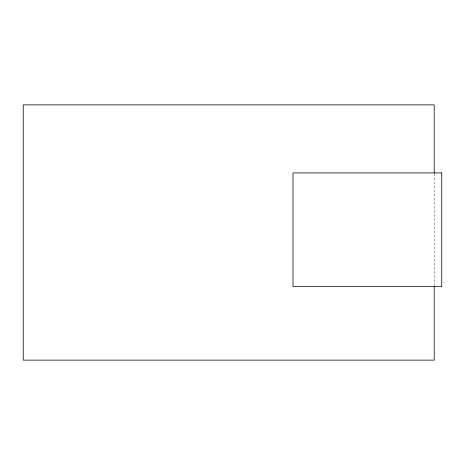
<?xml version="1.0" encoding="UTF-8"?>
<svg xmlns="http://www.w3.org/2000/svg" width="465" height="465" viewBox="0 0 465 465"><rect width="100%" height="100%" fill="white"/><g stroke="black" fill="none" stroke-linecap="round" stroke-linejoin="round"><path stroke-width="0.35" stroke-dasharray="2.33 1.74" d="M434.211 173.654L434.211 285.882"/><path stroke-width="0.7" d="M434.211 172.928L434.211 104.875L23.25 104.875L23.25 360.125L434.211 360.125L434.211 286.603M441.75 172.928L293.008 172.928L293.008 286.603L441.75 286.603L441.75 172.928"/></g></svg>
